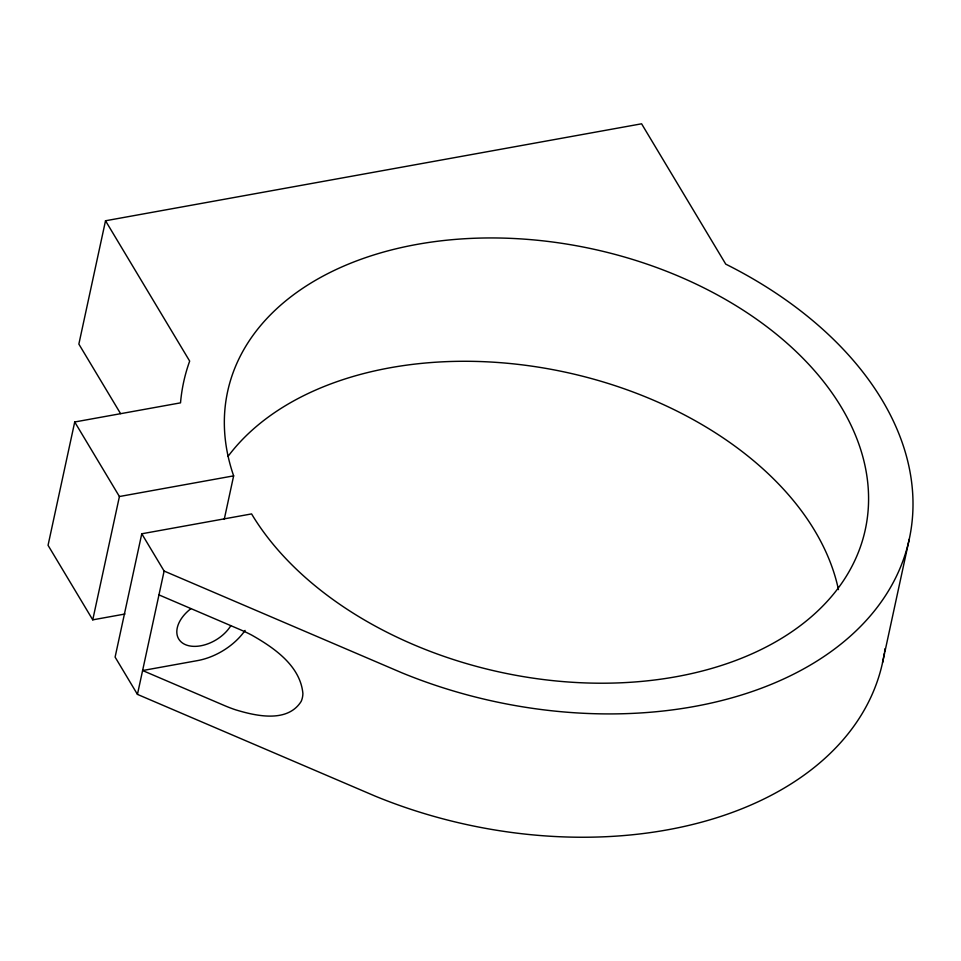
<?xml version="1.0" encoding="UTF-8"?>
<svg xmlns="http://www.w3.org/2000/svg" width="961" height="961" viewBox="0 0 961 961"><rect width="100%" height="100%" fill="white"/><g stroke="black" fill="none" stroke-linecap="round" stroke-linejoin="round"><path stroke-width="1.44" d="M124.966 614.019L92.749 619.845L119.416 496.525L233.643 475.851A326.211 216.573 12.2 0 1 616.71 254.845A326.211 216.573 12.2 0 1 796.789 628.266A326.211 216.573 12.2 0 1 253.584 517.21L251.578 513.919L141.772 533.787L164.115 571.05L401.938 672.832A371.21 246.448 12.2 0 0 875.195 609.923A371.21 246.448 12.2 0 0 725.747 264.131L641.588 123.801L105.518 220.766L78.862 344.098L120.557 413.614M105.518 220.766L189.677 361.096A371.21 246.448 12.2 0 0 180.524 402.851L74.718 421.987L48.05 545.307L92.749 619.845M141.772 533.787L115.104 657.108L137.447 694.383L375.283 796.164A371.21 246.448 12.2 0 0 884.36 652.927M137.447 694.383L164.115 571.05M224.237 519.384L233.643 475.851M882.558 662.585L909.226 539.265M158.961 594.895L240.839 629.935A115.644 83.018 35.9 0 1 251.65 635.065C273.945 647.714 300.288 665.709 302.895 693.494A34.656 24.878 35.9 0 1 301.177 701.398C287.483 723.189 256.01 716.029 235.505 709.783A115.644 83.018 35.9 0 1 224.49 705.578L142.612 670.538L197.522 660.603A51.738 32.854 -31 0 0 245.091 630.428M74.718 421.987L119.416 496.525M884.961 648.759A371.21 246.448 12.2 0 1 884.576 651.546M228.045 456.379A326.211 216.573 12.2 0 1 566.497 372.424A326.211 216.573 12.2 0 1 838.448 589.61M230.652 625.959A31.497 20.001 -31 0 1 185.377 644.627A31.497 20.001 -31 0 1 190.843 608.733"/></g></svg>
